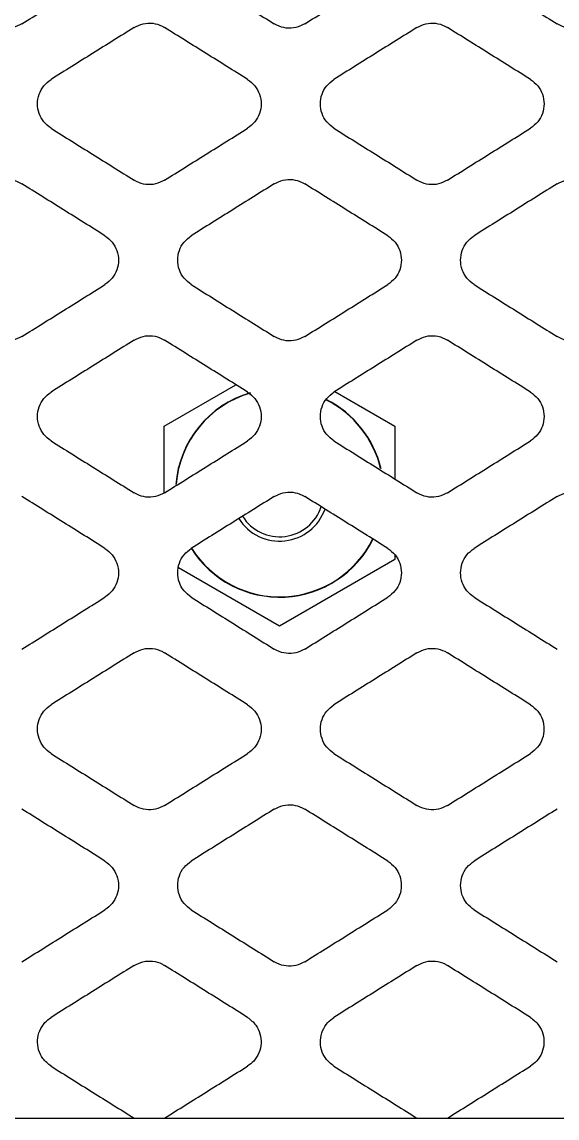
# Model space of a CAD drawing. Header units: millimetres. Extents: x 11355 to 11505, y 8083 to 8171.
# Drawn here: x 11365.855 to 11366.611, y 8087.77 to 8089.317 of the extents above; entities that cross this region are included whole.
import ezdxf

# ---------------------------------------------------------------- set-up
doc = ezdxf.new("R2010")
doc.units = ezdxf.units.MM
doc.layers.add('UPS', color=7, linetype='Continuous')

# ---------------------------------------------------------------- blocks, each defined once
blk = doc.blocks.new('UPS - 2.2kVA (APC SRT2200RMXLI-NC)')
at = {"linetype": 'Continuous'}
for p, q in [((2321.2575, 1374.4175), (2321.3588, 1374.476)), ((2321.4984, 1374.4666), (2321.5833, 1374.4175)), ((2321.2575, 1374.3234), (2321.2575, 1374.4175)), ((2321.5833, 1374.4175), (2321.5833, 1374.3429)), ((2321.5833, 1374.2361), (2321.5833, 1374.2294)), ((2321.4204, 1374.1353), (2321.2777, 1374.2177)), ((2321.5833, 1374.2294), (2321.4204, 1374.1353)), ((2314.4138, 1373.4411), (2327.7323, 1373.4411))]:
    blk.add_line(p, q, dxfattribs=at)
for radius, start, end in [(0.1472, 106.438, 175.342), (0.1468, 106.3275, 175.204), (0.1468, 13.6054, 63.519), (0.1472, 13.4084, 63.496), (0.0681, 212.28, 340.4268), (0.0619, 212.3043, 341.8255), (0.1472, 212.1642, 333.7672), (0.1468, 212.1621, 333.6989)]:
    blk.add_arc((2321.4204, 1374.3235), radius, start, end, dxfattribs=at)
for points, knots in [([(2321.0565, 1374.9855), (2321.0663, 1374.9916), (2321.0858, 1375.0038), (2321.1249, 1375.0282), (2321.1542, 1375.0465), (2321.1737, 1375.0587)], [0, 0, 0, 0, 0.250007, 0.500014, 1, 1, 1, 1]), ([(2321.2956, 1375.0587), (2321.3054, 1375.0526), (2321.3249, 1375.0404), (2321.364, 1375.016), (2321.3933, 1374.9977), (2321.4128, 1374.9855)], [0, 0, 0, 0, 0.250007, 0.5000141, 1, 1, 1, 1]), ([(2321.4559, 1374.9855), (2321.4657, 1374.9916), (2321.4853, 1375.0038), (2321.5243, 1375.0282), (2321.5536, 1375.0465), (2321.5731, 1375.0587)], [0, 0, 0, 0, 0.250007, 0.500014, 1, 1, 1, 1]), ([(2321.6951, 1375.0587), (2321.7048, 1375.0526), (2321.7244, 1375.0404), (2321.7634, 1375.016), (2321.7927, 1374.9977), (2321.8123, 1374.9855)], [0, 0, 0, 0, 0.250007, 0.500014, 1, 1, 1, 1]), ([(2321.0565, 1374.9855), (2321.0524, 1374.9834), (2321.0441, 1374.9794), (2321.0301, 1374.9789), (2321.0197, 1374.9818), (2321.0146, 1374.9848), (2321.0133, 1374.9855)], [0, 0, 0, 0, 0.302278, 0.604509, 0.906999, 1, 1, 1, 1]), ([(2321.2148, 1374.9803), (2321.2051, 1374.9742), (2321.1855, 1374.962), (2321.1465, 1374.9376), (2321.1172, 1374.9193), (2321.0976, 1374.9071)], [0, 0, 0, 0, 0.250007, 0.500014, 1, 1, 1, 1]), ([(2321.2148, 1374.9803), (2321.219, 1374.9824), (2321.2272, 1374.9865), (2321.2413, 1374.987), (2321.2516, 1374.9841), (2321.2568, 1374.9811), (2321.258, 1374.9803)], [0, 0, 0, 0, 0.302278, 0.604509, 0.906999, 1, 1, 1, 1]), ([(2321.3752, 1374.9071), (2321.3654, 1374.9132), (2321.3459, 1374.9254), (2321.3068, 1374.9498), (2321.2775, 1374.9681), (2321.258, 1374.9803)], [0, 0, 0, 0, 0.250007, 0.5000141, 1, 1, 1, 1]), ([(2321.4559, 1374.9855), (2321.4518, 1374.9834), (2321.4436, 1374.9794), (2321.4295, 1374.9789), (2321.4192, 1374.9818), (2321.414, 1374.9848), (2321.4128, 1374.9855)], [0, 0, 0, 0, 0.302278, 0.604509, 0.906999, 1, 1, 1, 1]), ([(2321.6143, 1374.9803), (2321.6045, 1374.9742), (2321.585, 1374.962), (2321.5459, 1374.9376), (2321.5166, 1374.9193), (2321.4971, 1374.9071)], [0, 0, 0, 0, 0.250007, 0.500014, 1, 1, 1, 1]), ([(2321.6143, 1374.9803), (2321.6184, 1374.9824), (2321.6267, 1374.9865), (2321.6407, 1374.987), (2321.6511, 1374.9841), (2321.6562, 1374.9811), (2321.6574, 1374.9803)], [0, 0, 0, 0, 0.302278, 0.604509, 0.906999, 1, 1, 1, 1]), ([(2321.7746, 1374.9071), (2321.7649, 1374.9132), (2321.7453, 1374.9254), (2321.7063, 1374.9498), (2321.677, 1374.9681), (2321.6574, 1374.9803)], [0, 0, 0, 0, 0.250007, 0.500014, 1, 1, 1, 1]), ([(2321.8554, 1374.9855), (2321.8513, 1374.9834), (2321.843, 1374.9794), (2321.829, 1374.9789), (2321.8187, 1374.9818), (2321.8135, 1374.9848), (2321.8123, 1374.9855)], [0, 0, 0, 0, 0.302278, 0.604509, 0.906999, 1, 1, 1, 1]), ([(2321.0976, 1374.8381), (2321.094, 1374.8409), (2321.0867, 1374.8465), (2321.0801, 1374.8589), (2321.0777, 1374.8726), (2321.0801, 1374.8863), (2321.0867, 1374.8987), (2321.094, 1374.9043), (2321.0976, 1374.9071)], [0, 0, 0, 0, 0.166756, 0.333498, 0.500568, 0.667011, 0.833425, 1, 1, 1, 1]), ([(2321.3752, 1374.9071), (2321.3788, 1374.9043), (2321.3861, 1374.8987), (2321.3927, 1374.8863), (2321.3951, 1374.8726), (2321.3927, 1374.8589), (2321.3861, 1374.8465), (2321.3788, 1374.8409), (2321.3752, 1374.8381)], [0, 0, 0, 0, 0.166752, 0.33349, 0.500555, 0.666994, 0.833411, 1, 1, 1, 1]), ([(2321.4971, 1374.8381), (2321.4935, 1374.8409), (2321.4862, 1374.8465), (2321.4796, 1374.8589), (2321.4772, 1374.8726), (2321.4796, 1374.8863), (2321.4862, 1374.8987), (2321.4935, 1374.9043), (2321.4971, 1374.9071)], [0, 0, 0, 0, 0.166756, 0.333498, 0.500568, 0.667011, 0.833425, 1, 1, 1, 1]), ([(2321.7746, 1374.9071), (2321.7783, 1374.9043), (2321.7856, 1374.8987), (2321.7922, 1374.8863), (2321.7946, 1374.8726), (2321.7922, 1374.8589), (2321.7856, 1374.8465), (2321.7783, 1374.8409), (2321.7746, 1374.8381)], [0, 0, 0, 0, 0.166752, 0.33349, 0.500555, 0.666994, 0.833411, 1, 1, 1, 1]), ([(2321.0976, 1374.8381), (2321.1074, 1374.832), (2321.1269, 1374.8198), (2321.166, 1374.7954), (2321.1953, 1374.7771), (2321.2148, 1374.7648)], [0, 0, 0, 0, 0.250012, 0.500023, 1, 1, 1, 1]), ([(2321.258, 1374.7648), (2321.2677, 1374.771), (2321.2873, 1374.7832), (2321.3263, 1374.8076), (2321.3556, 1374.8259), (2321.3752, 1374.8381)], [0, 0, 0, 0, 0.250012, 0.500023, 1, 1, 1, 1]), ([(2321.4971, 1374.8381), (2321.5069, 1374.832), (2321.5264, 1374.8198), (2321.5655, 1374.7954), (2321.5948, 1374.7771), (2321.6143, 1374.7648)], [0, 0, 0, 0, 0.250012, 0.500023, 1, 1, 1, 1]), ([(2321.6574, 1374.7648), (2321.6672, 1374.771), (2321.6867, 1374.7832), (2321.7258, 1374.8076), (2321.7551, 1374.8259), (2321.7746, 1374.8381)], [0, 0, 0, 0, 0.250012, 0.500023, 1, 1, 1, 1]), ([(2321.0133, 1374.7597), (2321.0175, 1374.7617), (2321.0257, 1374.7658), (2321.0398, 1374.7663), (2321.0501, 1374.7634), (2321.0553, 1374.7604), (2321.0565, 1374.7597)], [0, 0, 0, 0, 0.30225, 0.604453, 0.906909, 1, 1, 1, 1]), ([(2321.1737, 1374.6865), (2321.1639, 1374.6926), (2321.1444, 1374.7048), (2321.1053, 1374.7292), (2321.076, 1374.7475), (2321.0565, 1374.7597)], [0, 0, 0, 0, 0.250012, 0.500024, 1, 1, 1, 1]), ([(2321.258, 1374.7648), (2321.2538, 1374.7628), (2321.2456, 1374.7587), (2321.2315, 1374.7582), (2321.2212, 1374.7611), (2321.216, 1374.7641), (2321.2148, 1374.7648)], [0, 0, 0, 0, 0.30226, 0.604473, 0.906935, 1, 1, 1, 1]), ([(2321.4128, 1374.7597), (2321.403, 1374.7536), (2321.3835, 1374.7414), (2321.3444, 1374.717), (2321.3151, 1374.6987), (2321.2956, 1374.6865)], [0, 0, 0, 0, 0.250012, 0.500024, 1, 1, 1, 1]), ([(2321.4128, 1374.7597), (2321.4169, 1374.7617), (2321.4252, 1374.7658), (2321.4392, 1374.7663), (2321.4496, 1374.7634), (2321.4547, 1374.7604), (2321.4559, 1374.7597)], [0, 0, 0, 0, 0.3022495, 0.6044528, 0.9069094, 1, 1, 1, 1]), ([(2321.5731, 1374.6865), (2321.5634, 1374.6926), (2321.5438, 1374.7048), (2321.5048, 1374.7292), (2321.4755, 1374.7475), (2321.4559, 1374.7597)], [0, 0, 0, 0, 0.250012, 0.500024, 1, 1, 1, 1]), ([(2321.6574, 1374.7648), (2321.6533, 1374.7628), (2321.6451, 1374.7587), (2321.631, 1374.7582), (2321.6207, 1374.7611), (2321.6155, 1374.7641), (2321.6143, 1374.7648)], [0, 0, 0, 0, 0.30226, 0.604473, 0.906935, 1, 1, 1, 1]), ([(2321.8123, 1374.7597), (2321.8025, 1374.7536), (2321.783, 1374.7414), (2321.7439, 1374.717), (2321.7146, 1374.6987), (2321.6951, 1374.6865)], [0, 0, 0, 0, 0.250012, 0.500024, 1, 1, 1, 1]), ([(2321.8123, 1374.7597), (2321.8164, 1374.7617), (2321.8247, 1374.7658), (2321.8387, 1374.7663), (2321.849, 1374.7634), (2321.8542, 1374.7604), (2321.8554, 1374.7597)], [0, 0, 0, 0, 0.30225, 0.604453, 0.906909, 1, 1, 1, 1]), ([(2321.1737, 1374.6865), (2321.1773, 1374.6836), (2321.1846, 1374.678), (2321.1912, 1374.6656), (2321.1936, 1374.6519), (2321.1912, 1374.6382), (2321.1846, 1374.6259), (2321.1773, 1374.6203), (2321.1737, 1374.6174)], [0, 0, 0, 0, 0.166759, 0.333504, 0.500579, 0.667052, 0.833509, 1, 1, 1, 1]), ([(2321.2956, 1374.6174), (2321.292, 1374.6203), (2321.2847, 1374.6259), (2321.2781, 1374.6383), (2321.2757, 1374.652), (2321.2781, 1374.6657), (2321.2847, 1374.678), (2321.292, 1374.6837), (2321.2956, 1374.6865)], [0, 0, 0, 0, 0.166771, 0.333527, 0.50062, 0.667102, 0.833551, 1, 1, 1, 1]), ([(2321.5731, 1374.6865), (2321.5768, 1374.6836), (2321.5841, 1374.678), (2321.5907, 1374.6656), (2321.5931, 1374.6519), (2321.5907, 1374.6382), (2321.5841, 1374.6259), (2321.5768, 1374.6203), (2321.5731, 1374.6174)], [0, 0, 0, 0, 0.166759, 0.333504, 0.500579, 0.667052, 0.833509, 1, 1, 1, 1]), ([(2321.6951, 1374.6174), (2321.6914, 1374.6203), (2321.6841, 1374.6259), (2321.6775, 1374.6383), (2321.6752, 1374.652), (2321.6776, 1374.6657), (2321.6842, 1374.678), (2321.6914, 1374.6837), (2321.6951, 1374.6865)], [0, 0, 0, 0, 0.166771, 0.333527, 0.50062, 0.667102, 0.833551, 1, 1, 1, 1]), ([(2321.0565, 1374.5442), (2321.0662, 1374.5503), (2321.0858, 1374.5625), (2321.1249, 1374.5869), (2321.1542, 1374.6052), (2321.1737, 1374.6174)], [0, 0, 0, 0, 0.250018, 0.500036, 1, 1, 1, 1]), ([(2321.2956, 1374.6174), (2321.3054, 1374.6113), (2321.3249, 1374.5991), (2321.364, 1374.5747), (2321.3933, 1374.5564), (2321.4128, 1374.5442)], [0, 0, 0, 0, 0.250018, 0.500036, 1, 1, 1, 1]), ([(2321.4559, 1374.5442), (2321.4657, 1374.5503), (2321.4853, 1374.5625), (2321.5243, 1374.5869), (2321.5536, 1374.6052), (2321.5731, 1374.6174)], [0, 0, 0, 0, 0.2500181, 0.5000362, 1, 1, 1, 1]), ([(2321.6951, 1374.6174), (2321.7048, 1374.6113), (2321.7244, 1374.5991), (2321.7634, 1374.5747), (2321.7927, 1374.5564), (2321.8123, 1374.5442)], [0, 0, 0, 0, 0.250018, 0.500036, 1, 1, 1, 1]), ([(2321.0565, 1374.5442), (2321.0524, 1374.5422), (2321.0441, 1374.5381), (2321.0301, 1374.5376), (2321.0197, 1374.5405), (2321.0146, 1374.5435), (2321.0133, 1374.5442)], [0, 0, 0, 0, 0.3021915, 0.6043381, 0.9067109, 1, 1, 1, 1]), ([(2321.2148, 1374.5391), (2321.219, 1374.5411), (2321.2272, 1374.5452), (2321.2412, 1374.5457), (2321.2516, 1374.5428), (2321.2567, 1374.5398), (2321.258, 1374.5391)], [0, 0, 0, 0, 0.302168, 0.604292, 0.906654, 1, 1, 1, 1]), ([(2321.4559, 1374.5442), (2321.4518, 1374.5422), (2321.4436, 1374.5381), (2321.4295, 1374.5376), (2321.4192, 1374.5405), (2321.414, 1374.5435), (2321.4128, 1374.5442)], [0, 0, 0, 0, 0.302191, 0.604338, 0.906711, 1, 1, 1, 1]), ([(2321.6143, 1374.5391), (2321.6184, 1374.5411), (2321.6267, 1374.5452), (2321.6407, 1374.5457), (2321.6511, 1374.5428), (2321.6562, 1374.5398), (2321.6574, 1374.5391)], [0, 0, 0, 0, 0.302168, 0.604292, 0.906654, 1, 1, 1, 1]), ([(2321.8554, 1374.5442), (2321.8513, 1374.5422), (2321.843, 1374.5381), (2321.829, 1374.5376), (2321.8187, 1374.5405), (2321.8135, 1374.5435), (2321.8123, 1374.5442)], [0, 0, 0, 0, 0.302191, 0.604338, 0.906711, 1, 1, 1, 1]), ([(2321.2148, 1374.5391), (2321.2051, 1374.5329), (2321.1855, 1374.5207), (2321.1465, 1374.4963), (2321.1172, 1374.478), (2321.0976, 1374.4658)], [0, 0, 0, 0, 0.250017, 0.500035, 1, 1, 1, 1]), ([(2321.3752, 1374.4658), (2321.3654, 1374.4719), (2321.3459, 1374.4841), (2321.3068, 1374.5085), (2321.2775, 1374.5268), (2321.258, 1374.5391)], [0, 0, 0, 0, 0.2500175, 0.5000349, 1, 1, 1, 1]), ([(2321.6143, 1374.5391), (2321.6045, 1374.5329), (2321.585, 1374.5207), (2321.5459, 1374.4963), (2321.5166, 1374.478), (2321.4971, 1374.4658)], [0, 0, 0, 0, 0.250017, 0.500035, 1, 1, 1, 1]), ([(2321.7746, 1374.4658), (2321.7649, 1374.4719), (2321.7453, 1374.4841), (2321.7063, 1374.5085), (2321.677, 1374.5268), (2321.6574, 1374.5391)], [0, 0, 0, 0, 0.250017, 0.500035, 1, 1, 1, 1]), ([(2321.0976, 1374.3968), (2321.094, 1374.3996), (2321.0867, 1374.4052), (2321.0801, 1374.4177), (2321.0777, 1374.4313), (2321.0801, 1374.445), (2321.0867, 1374.4574), (2321.094, 1374.463), (2321.0976, 1374.4658)], [0, 0, 0, 0, 0.166798, 0.333579, 0.500711, 0.66727, 0.83379, 1, 1, 1, 1]), ([(2321.3752, 1374.4658), (2321.3788, 1374.463), (2321.3861, 1374.4574), (2321.3927, 1374.445), (2321.3951, 1374.4313), (2321.3927, 1374.4176), (2321.3861, 1374.4052), (2321.3788, 1374.3996), (2321.3752, 1374.3968)], [0, 0, 0, 0, 0.166779, 0.33354, 0.500644, 0.667187, 0.83372, 1, 1, 1, 1]), ([(2321.4971, 1374.3968), (2321.4935, 1374.3996), (2321.4862, 1374.4052), (2321.4796, 1374.4177), (2321.4772, 1374.4313), (2321.4796, 1374.445), (2321.4862, 1374.4574), (2321.4935, 1374.463), (2321.4971, 1374.4658)], [0, 0, 0, 0, 0.166798, 0.333579, 0.500711, 0.66727, 0.83379, 1, 1, 1, 1]), ([(2321.7746, 1374.4658), (2321.7783, 1374.463), (2321.7856, 1374.4574), (2321.7922, 1374.445), (2321.7946, 1374.4313), (2321.7922, 1374.4176), (2321.7855, 1374.4052), (2321.7783, 1374.3996), (2321.7746, 1374.3968)], [0, 0, 0, 0, 0.166779, 0.33354, 0.500644, 0.667187, 0.83372, 1, 1, 1, 1]), ([(2321.0976, 1374.3968), (2321.1074, 1374.3907), (2321.1269, 1374.3785), (2321.166, 1374.3541), (2321.1953, 1374.3358), (2321.2148, 1374.3236)], [0, 0, 0, 0, 0.250025, 0.50005, 1, 1, 1, 1]), ([(2321.258, 1374.3236), (2321.2677, 1374.3297), (2321.2873, 1374.3419), (2321.3263, 1374.3663), (2321.3556, 1374.3846), (2321.3752, 1374.3968)], [0, 0, 0, 0, 0.250025, 0.50005, 1, 1, 1, 1]), ([(2321.4971, 1374.3968), (2321.5069, 1374.3907), (2321.5264, 1374.3785), (2321.5655, 1374.3541), (2321.5948, 1374.3358), (2321.6143, 1374.3236)], [0, 0, 0, 0, 0.2500248, 0.5000497, 1, 1, 1, 1]), ([(2321.6574, 1374.3236), (2321.6672, 1374.3297), (2321.6867, 1374.3419), (2321.7258, 1374.3663), (2321.7551, 1374.3846), (2321.7746, 1374.3968)], [0, 0, 0, 0, 0.250025, 0.50005, 1, 1, 1, 1]), ([(2321.258, 1374.3236), (2321.2538, 1374.3215), (2321.2456, 1374.3174), (2321.2316, 1374.3169), (2321.2212, 1374.3198), (2321.2161, 1374.3229), (2321.2148, 1374.3236)], [0, 0, 0, 0, 0.302062, 0.604081, 0.906304, 1, 1, 1, 1]), ([(2321.4128, 1374.3184), (2321.4169, 1374.3204), (2321.4252, 1374.3245), (2321.4392, 1374.325), (2321.4496, 1374.3221), (2321.4547, 1374.3191), (2321.4559, 1374.3184)], [0, 0, 0, 0, 0.302018, 0.603993, 0.906199, 1, 1, 1, 1]), ([(2321.6574, 1374.3236), (2321.6533, 1374.3215), (2321.6451, 1374.3174), (2321.631, 1374.3169), (2321.6207, 1374.3198), (2321.6155, 1374.3229), (2321.6143, 1374.3236)], [0, 0, 0, 0, 0.302062, 0.604081, 0.906304, 1, 1, 1, 1]), ([(2321.8123, 1374.3184), (2321.8164, 1374.3204), (2321.8246, 1374.3245), (2321.8387, 1374.325), (2321.849, 1374.3221), (2321.8542, 1374.3191), (2321.8554, 1374.3184)], [0, 0, 0, 0, 0.302018, 0.603993, 0.906199, 1, 1, 1, 1]), ([(2321.1737, 1374.2452), (2321.1639, 1374.2513), (2321.1444, 1374.2635), (2321.1053, 1374.2879), (2321.076, 1374.3062), (2321.0565, 1374.3184)], [0, 0, 0, 0, 0.2500231, 0.5000461, 1, 1, 1, 1]), ([(2321.4128, 1374.3184), (2321.403, 1374.3123), (2321.3835, 1374.3001), (2321.3444, 1374.2757), (2321.3151, 1374.2574), (2321.2956, 1374.2452)], [0, 0, 0, 0, 0.250023, 0.500046, 1, 1, 1, 1]), ([(2321.5731, 1374.2452), (2321.5634, 1374.2513), (2321.5438, 1374.2635), (2321.5048, 1374.2879), (2321.4755, 1374.3062), (2321.4559, 1374.3184)], [0, 0, 0, 0, 0.250023, 0.500046, 1, 1, 1, 1]), ([(2321.8123, 1374.3184), (2321.8025, 1374.3123), (2321.783, 1374.3001), (2321.7439, 1374.2757), (2321.7146, 1374.2574), (2321.6951, 1374.2452)], [0, 0, 0, 0, 0.250023, 0.500046, 1, 1, 1, 1]), ([(2321.1737, 1374.2452), (2321.1773, 1374.2423), (2321.1846, 1374.2367), (2321.1912, 1374.2243), (2321.1936, 1374.2106), (2321.1912, 1374.1969), (2321.1846, 1374.1846), (2321.1773, 1374.179), (2321.1737, 1374.1762)], [0, 0, 0, 0, 0.166784, 0.333548, 0.500696, 0.667346, 0.833994, 1, 1, 1, 1]), ([(2321.2956, 1374.1762), (2321.292, 1374.179), (2321.2847, 1374.1846), (2321.2781, 1374.197), (2321.2757, 1374.2107), (2321.2781, 1374.2244), (2321.2847, 1374.2368), (2321.292, 1374.2424), (2321.2956, 1374.2452)], [0, 0, 0, 0, 0.166811, 0.333603, 0.50079, 0.667462, 0.83409, 1, 1, 1, 1]), ([(2321.5731, 1374.2452), (2321.5768, 1374.2423), (2321.5841, 1374.2367), (2321.5907, 1374.2243), (2321.5931, 1374.2106), (2321.5907, 1374.1969), (2321.584, 1374.1846), (2321.5768, 1374.179), (2321.5731, 1374.1762)], [0, 0, 0, 0, 0.166784, 0.333548, 0.500696, 0.667346, 0.833994, 1, 1, 1, 1]), ([(2321.6951, 1374.1762), (2321.6914, 1374.179), (2321.6841, 1374.1846), (2321.6775, 1374.197), (2321.6752, 1374.2107), (2321.6776, 1374.2244), (2321.6842, 1374.2368), (2321.6915, 1374.2424), (2321.6951, 1374.2452)], [0, 0, 0, 0, 0.166811, 0.333603, 0.50079, 0.667462, 0.83409, 1, 1, 1, 1]), ([(2321.0565, 1374.1029), (2321.0662, 1374.109), (2321.0858, 1374.1212), (2321.1248, 1374.1456), (2321.1541, 1374.164), (2321.1737, 1374.1762)], [0, 0, 0, 0, 0.250032, 0.500063, 1, 1, 1, 1]), ([(2321.2956, 1374.1762), (2321.3054, 1374.1701), (2321.3249, 1374.1579), (2321.364, 1374.1334), (2321.3933, 1374.1151), (2321.4128, 1374.1029)], [0, 0, 0, 0, 0.250032, 0.500063, 1, 1, 1, 1]), ([(2321.4559, 1374.1029), (2321.4657, 1374.109), (2321.4852, 1374.1212), (2321.5243, 1374.1456), (2321.5536, 1374.164), (2321.5731, 1374.1762)], [0, 0, 0, 0, 0.250032, 0.500063, 1, 1, 1, 1]), ([(2321.6951, 1374.1762), (2321.7049, 1374.1701), (2321.7244, 1374.1579), (2321.7635, 1374.1334), (2321.7928, 1374.1151), (2321.8123, 1374.1029)], [0, 0, 0, 0, 0.250032, 0.500063, 1, 1, 1, 1]), ([(2321.2148, 1374.0978), (2321.2051, 1374.0916), (2321.1855, 1374.0794), (2321.1465, 1374.055), (2321.1172, 1374.0367), (2321.0976, 1374.0245)], [0, 0, 0, 0, 0.2500288, 0.5000577, 1, 1, 1, 1]), ([(2321.2148, 1374.0978), (2321.219, 1374.0998), (2321.2272, 1374.1039), (2321.2412, 1374.1044), (2321.2516, 1374.1015), (2321.2567, 1374.0985), (2321.258, 1374.0978)], [0, 0, 0, 0, 0.301781, 0.603523, 0.905512, 1, 1, 1, 1]), ([(2321.3752, 1374.0245), (2321.3654, 1374.0306), (2321.3459, 1374.0428), (2321.3068, 1374.0672), (2321.2775, 1374.0855), (2321.258, 1374.0978)], [0, 0, 0, 0, 0.250029, 0.500058, 1, 1, 1, 1]), ([(2321.4559, 1374.1029), (2321.4518, 1374.1009), (2321.4436, 1374.0968), (2321.4296, 1374.0963), (2321.4192, 1374.0992), (2321.4141, 1374.1022), (2321.4128, 1374.1029)], [0, 0, 0, 0, 0.301855, 0.603671, 0.905682, 1, 1, 1, 1]), ([(2321.6143, 1374.0978), (2321.6045, 1374.0916), (2321.585, 1374.0794), (2321.5459, 1374.055), (2321.5166, 1374.0367), (2321.4971, 1374.0245)], [0, 0, 0, 0, 0.250029, 0.500058, 1, 1, 1, 1]), ([(2321.6143, 1374.0978), (2321.6184, 1374.0998), (2321.6267, 1374.1039), (2321.6407, 1374.1044), (2321.651, 1374.1015), (2321.6562, 1374.0985), (2321.6574, 1374.0978)], [0, 0, 0, 0, 0.301781, 0.603523, 0.905512, 1, 1, 1, 1]), ([(2321.7746, 1374.0245), (2321.7649, 1374.0306), (2321.7453, 1374.0428), (2321.7063, 1374.0672), (2321.677, 1374.0855), (2321.6574, 1374.0978)], [0, 0, 0, 0, 0.250029, 0.500058, 1, 1, 1, 1]), ([(2321.0976, 1373.9555), (2321.094, 1373.9583), (2321.0867, 1373.964), (2321.0801, 1373.9764), (2321.0777, 1373.9901), (2321.0801, 1374.0038), (2321.0868, 1374.0161), (2321.094, 1374.0217), (2321.0976, 1374.0245)], [0, 0, 0, 0, 0.166786, 0.333549, 0.500809, 0.667629, 0.834405, 1, 1, 1, 1]), ([(2321.3752, 1374.0245), (2321.3788, 1374.0217), (2321.3861, 1374.0161), (2321.3927, 1374.0037), (2321.3951, 1373.99), (2321.3927, 1373.9763), (2321.3861, 1373.9639), (2321.3788, 1373.9583), (2321.3752, 1373.9555)], [0, 0, 0, 0, 0.166752, 0.333481, 0.500689, 0.667481, 0.834281, 1, 1, 1, 1]), ([(2321.4971, 1373.9555), (2321.4935, 1373.9583), (2321.4862, 1373.964), (2321.4796, 1373.9764), (2321.4772, 1373.9901), (2321.4796, 1374.0038), (2321.4862, 1374.0161), (2321.4935, 1374.0217), (2321.4971, 1374.0245)], [0, 0, 0, 0, 0.166786, 0.333549, 0.500809, 0.667629, 0.834405, 1, 1, 1, 1]), ([(2321.7746, 1374.0245), (2321.7783, 1374.0217), (2321.7856, 1374.0161), (2321.7922, 1374.0037), (2321.7945, 1373.99), (2321.7921, 1373.9763), (2321.7855, 1373.9639), (2321.7782, 1373.9583), (2321.7746, 1373.9555)], [0, 0, 0, 0, 0.166752, 0.333481, 0.500689, 0.667481, 0.834281, 1, 1, 1, 1]), ([(2321.0976, 1373.9555), (2321.1074, 1373.9494), (2321.1269, 1373.9372), (2321.166, 1373.9128), (2321.1953, 1373.8945), (2321.2148, 1373.8823)], [0, 0, 0, 0, 0.250039, 0.500078, 1, 1, 1, 1]), ([(2321.258, 1373.8823), (2321.2677, 1373.8884), (2321.2873, 1373.9006), (2321.3263, 1373.925), (2321.3556, 1373.9433), (2321.3752, 1373.9555)], [0, 0, 0, 0, 0.250039, 0.500078, 1, 1, 1, 1]), ([(2321.4971, 1373.9555), (2321.5069, 1373.9494), (2321.5264, 1373.9372), (2321.5655, 1373.9128), (2321.5948, 1373.8945), (2321.6143, 1373.8823)], [0, 0, 0, 0, 0.250039, 0.500078, 1, 1, 1, 1]), ([(2321.6574, 1373.8823), (2321.6672, 1373.8884), (2321.6867, 1373.9006), (2321.7258, 1373.925), (2321.7551, 1373.9433), (2321.7746, 1373.9555)], [0, 0, 0, 0, 0.250039, 0.500078, 1, 1, 1, 1]), ([(2321.1737, 1373.8038), (2321.1639, 1373.81), (2321.1444, 1373.8222), (2321.1053, 1373.8466), (2321.076, 1373.8649), (2321.0565, 1373.8771)], [0, 0, 0, 0, 0.250035, 0.50007, 1, 1, 1, 1]), ([(2321.258, 1373.8823), (2321.2538, 1373.8802), (2321.2456, 1373.8762), (2321.2316, 1373.8757), (2321.2213, 1373.8786), (2321.2161, 1373.8816), (2321.2148, 1373.8823)], [0, 0, 0, 0, 0.301554, 0.603073, 0.904812, 1, 1, 1, 1]), ([(2321.4128, 1373.8771), (2321.4031, 1373.871), (2321.3835, 1373.8588), (2321.3445, 1373.8344), (2321.3152, 1373.8161), (2321.2956, 1373.8038)], [0, 0, 0, 0, 0.250035, 0.50007, 1, 1, 1, 1]), ([(2321.4128, 1373.8771), (2321.4169, 1373.8791), (2321.4252, 1373.8832), (2321.4392, 1373.8837), (2321.4495, 1373.8808), (2321.4547, 1373.8778), (2321.4559, 1373.8771)], [0, 0, 0, 0, 0.301444, 0.602853, 0.904565, 1, 1, 1, 1]), ([(2321.5731, 1373.8038), (2321.5634, 1373.81), (2321.5438, 1373.8222), (2321.5048, 1373.8466), (2321.4755, 1373.8649), (2321.4559, 1373.8771)], [0, 0, 0, 0, 0.250035, 0.50007, 1, 1, 1, 1]), ([(2321.6574, 1373.8823), (2321.6533, 1373.8802), (2321.6451, 1373.8762), (2321.6311, 1373.8757), (2321.6207, 1373.8786), (2321.6156, 1373.8816), (2321.6143, 1373.8823)], [0, 0, 0, 0, 0.301554, 0.603073, 0.904812, 1, 1, 1, 1]), ([(2321.8123, 1373.8771), (2321.8025, 1373.871), (2321.783, 1373.8588), (2321.7439, 1373.8344), (2321.7146, 1373.8161), (2321.6951, 1373.8038)], [0, 0, 0, 0, 0.250035, 0.50007, 1, 1, 1, 1]), ([(2321.1737, 1373.8038), (2321.1773, 1373.801), (2321.1846, 1373.7954), (2321.1912, 1373.783), (2321.1936, 1373.7693), (2321.1912, 1373.7556), (2321.1846, 1373.7433), (2321.1773, 1373.7377), (2321.1737, 1373.7349)], [0, 0, 0, 0, 0.166659, 0.333291, 0.500575, 0.667547, 0.834537, 1, 1, 1, 1]), ([(2321.2956, 1373.7349), (2321.292, 1373.7377), (2321.2847, 1373.7433), (2321.2781, 1373.7557), (2321.2757, 1373.7694), (2321.2781, 1373.7831), (2321.2847, 1373.7955), (2321.292, 1373.8011), (2321.2956, 1373.8038)], [0, 0, 0, 0, 0.1667, 0.333372, 0.500719, 0.667725, 0.834686, 1, 1, 1, 1]), ([(2321.5731, 1373.8038), (2321.5768, 1373.801), (2321.5841, 1373.7954), (2321.5907, 1373.783), (2321.593, 1373.7693), (2321.5906, 1373.7556), (2321.584, 1373.7433), (2321.5768, 1373.7377), (2321.5731, 1373.7349)], [0, 0, 0, 0, 0.166659, 0.333291, 0.500575, 0.667547, 0.834537, 1, 1, 1, 1]), ([(2321.6951, 1373.7349), (2321.6915, 1373.7377), (2321.6842, 1373.7433), (2321.6776, 1373.7557), (2321.6752, 1373.7694), (2321.6776, 1373.7831), (2321.6842, 1373.7955), (2321.6915, 1373.8011), (2321.6951, 1373.8038)], [0, 0, 0, 0, 0.1667, 0.333372, 0.500719, 0.667725, 0.834686, 1, 1, 1, 1]), ([(2321.0565, 1373.6616), (2321.0662, 1373.6678), (2321.0858, 1373.68), (2321.1248, 1373.7044), (2321.1541, 1373.7227), (2321.1737, 1373.7349)], [0, 0, 0, 0, 0.250046, 0.5000921, 1, 1, 1, 1]), ([(2321.2956, 1373.7349), (2321.3054, 1373.7288), (2321.3249, 1373.7166), (2321.364, 1373.6922), (2321.3933, 1373.6739), (2321.4128, 1373.6616)], [0, 0, 0, 0, 0.250046, 0.5000921, 1, 1, 1, 1]), ([(2321.4559, 1373.6616), (2321.4657, 1373.6678), (2321.4852, 1373.68), (2321.5243, 1373.7044), (2321.5536, 1373.7227), (2321.5731, 1373.7349)], [0, 0, 0, 0, 0.250046, 0.5000921, 1, 1, 1, 1]), ([(2321.6951, 1373.7349), (2321.7049, 1373.7288), (2321.7244, 1373.7166), (2321.7635, 1373.6922), (2321.7928, 1373.6739), (2321.8123, 1373.6616)], [0, 0, 0, 0, 0.250046, 0.500092, 1, 1, 1, 1]), ([(2321.2149, 1373.6564), (2321.219, 1373.6585), (2321.2272, 1373.6626), (2321.2411, 1373.6631), (2321.2515, 1373.6602), (2321.2567, 1373.6572), (2321.2579, 1373.6564)], [0, 0, 0, 0, 0.301008, 0.601985, 0.903357, 1, 1, 1, 1]), ([(2321.4559, 1373.6616), (2321.4518, 1373.6596), (2321.4436, 1373.6555), (2321.4296, 1373.655), (2321.4193, 1373.6579), (2321.4141, 1373.6609), (2321.4128, 1373.6616)], [0, 0, 0, 0, 0.301151, 0.602272, 0.903677, 1, 1, 1, 1]), ([(2321.6143, 1373.6564), (2321.6184, 1373.6585), (2321.6266, 1373.6626), (2321.6406, 1373.6631), (2321.651, 1373.6602), (2321.6562, 1373.6572), (2321.6574, 1373.6564)], [0, 0, 0, 0, 0.301008, 0.601985, 0.903357, 1, 1, 1, 1]), ([(2321.2149, 1373.6564), (2321.2051, 1373.6503), (2321.1855, 1373.6381), (2321.1465, 1373.6137), (2321.1172, 1373.5954), (2321.0977, 1373.5832)], [0, 0, 0, 0, 0.250041, 0.500082, 1, 1, 1, 1]), ([(2321.3751, 1373.5832), (2321.3654, 1373.5893), (2321.3458, 1373.6015), (2321.3068, 1373.6259), (2321.2775, 1373.6442), (2321.2579, 1373.6564)], [0, 0, 0, 0, 0.250041, 0.500082, 1, 1, 1, 1]), ([(2321.6143, 1373.6564), (2321.6045, 1373.6503), (2321.585, 1373.6381), (2321.5459, 1373.6137), (2321.5166, 1373.5954), (2321.4971, 1373.5832)], [0, 0, 0, 0, 0.2500409, 0.5000817, 1, 1, 1, 1]), ([(2321.7746, 1373.5832), (2321.7648, 1373.5893), (2321.7453, 1373.6015), (2321.7062, 1373.6259), (2321.6769, 1373.6442), (2321.6574, 1373.6564)], [0, 0, 0, 0, 0.250041, 0.500082, 1, 1, 1, 1]), ([(2321.0977, 1373.5143), (2321.0934, 1373.5176), (2321.0856, 1373.5238), (2321.0794, 1373.5373), (2321.0778, 1373.5511), (2321.081, 1373.5646), (2321.0879, 1373.5759), (2321.0946, 1373.5809), (2321.0977, 1373.5832)], [0, 0, 0, 0, 0.194122, 0.360655, 0.527955, 0.695413, 0.862673, 1, 1, 1, 1]), ([(2321.3751, 1373.5832), (2321.3794, 1373.5798), (2321.3872, 1373.5736), (2321.3934, 1373.5602), (2321.395, 1373.5464), (2321.3918, 1373.5328), (2321.3849, 1373.5215), (2321.3782, 1373.5165), (2321.3751, 1373.5143)], [0, 0, 0, 0, 0.194124, 0.360612, 0.527843, 0.695274, 0.862576, 1, 1, 1, 1]), ([(2321.4971, 1373.5143), (2321.4929, 1373.5176), (2321.4851, 1373.5238), (2321.4789, 1373.5373), (2321.4773, 1373.5511), (2321.4805, 1373.5646), (2321.4874, 1373.5759), (2321.4941, 1373.5809), (2321.4971, 1373.5832)], [0, 0, 0, 0, 0.194122, 0.360655, 0.527955, 0.695413, 0.862673, 1, 1, 1, 1]), ([(2321.7746, 1373.5832), (2321.7788, 1373.5798), (2321.7866, 1373.5736), (2321.7928, 1373.5602), (2321.7945, 1373.5464), (2321.7913, 1373.5328), (2321.7844, 1373.5215), (2321.7776, 1373.5165), (2321.7746, 1373.5143)], [0, 0, 0, 0, 0.194124, 0.360612, 0.527843, 0.695274, 0.862576, 1, 1, 1, 1]), ([(2321.0977, 1373.5143), (2321.1074, 1373.5082), (2321.127, 1373.4959), (2321.166, 1373.4715), (2321.1953, 1373.4532), (2321.2149, 1373.441)], [0, 0, 0, 0, 0.2500535, 0.500107, 1, 1, 1, 1]), ([(2321.2579, 1373.441), (2321.2677, 1373.4471), (2321.2872, 1373.4593), (2321.3263, 1373.4837), (2321.3556, 1373.5021), (2321.3751, 1373.5143)], [0, 0, 0, 0, 0.2500535, 0.500107, 1, 1, 1, 1]), ([(2321.4971, 1373.5143), (2321.5069, 1373.5082), (2321.5264, 1373.4959), (2321.5655, 1373.4715), (2321.5948, 1373.4532), (2321.6143, 1373.441)], [0, 0, 0, 0, 0.2500535, 0.500107, 1, 1, 1, 1]), ([(2321.6574, 1373.441), (2321.6672, 1373.4471), (2321.6867, 1373.4593), (2321.7258, 1373.4837), (2321.7551, 1373.5021), (2321.7746, 1373.5143)], [0, 0, 0, 0, 0.250054, 0.500107, 1, 1, 1, 1])]:
    blk.add_open_spline(points, degree=3, knots=knots, dxfattribs=at)

msp = doc.modelspace()

# ---------------------------------------------------------------- block references
at = {"layer": 'UPS'}
msp.add_blockref('UPS - 2.2kVA (APC SRT2200RMXLI-NC)', (9044.799, 6714.3289), dxfattribs=at)

doc.saveas('drawing.dxf')
